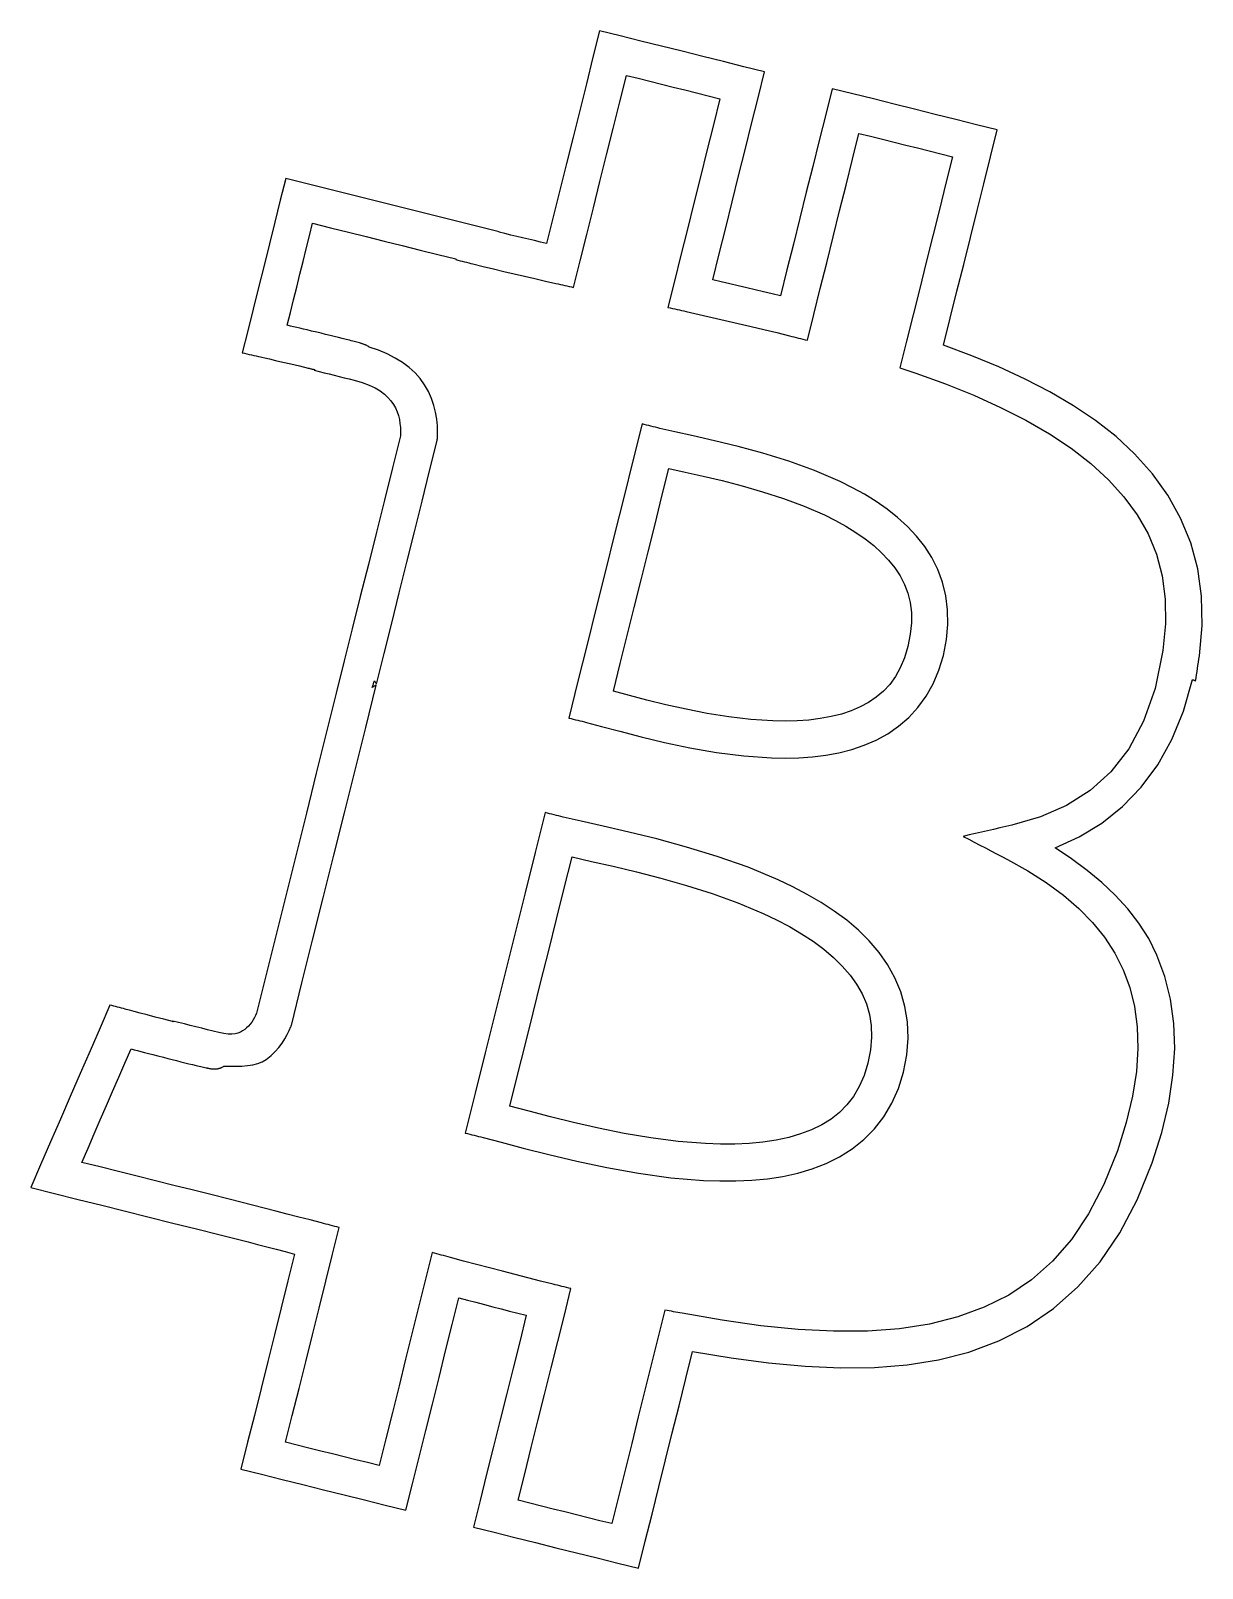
# Model space of a CAD drawing. Extents: x 57.1 to 101.9, y 243.8 to 302.6.
import ezdxf

# ---------------------------------------------------------------- set-up
doc = ezdxf.new("R2010")
doc.units = 0
doc.layers.add('Layer_1', color=7, linetype='CONTINUOUS')

msp = doc.modelspace()

# ---------------------------------------------------------------- linework, layer by layer
at = {"layer": 'Layer_1', "color": 7}
for points in [[(78.825001, 302.560417), (78.571355, 301.54375), (78.317709, 300.527084), (78.064063, 299.510417), (77.810417, 298.49375), (77.556771, 297.477084), (77.303125, 296.460417), (77.049479, 295.44375), (76.795834, 294.427084), (76.565578, 294.480022), (76.336207, 294.5331), (76.107732, 294.586305), (75.880165, 294.639638), (75.653515, 294.693089), (75.427791, 294.746668), (75.203005, 294.800364), (74.979167, 294.854177), (74.979687, 294.85631), (74.980207, 294.858444), (74.980727, 294.860577), (74.981247, 294.86271), (74.981766, 294.864844), (74.982287, 294.866977), (74.982806, 294.86911), (74.983327, 294.871244), (73.963014, 295.125932), (72.942702, 295.380619), (71.922389, 295.635306), (70.902077, 295.889994), (69.881764, 296.144681), (68.861452, 296.399369), (67.841139, 296.654057), (66.820827, 296.908743), (66.613275, 296.07567), (66.405723, 295.242598), (66.198171, 294.409525), (65.990619, 293.576452), (65.783067, 292.743379), (65.575515, 291.910306), (65.367963, 291.077234), (65.160411, 290.244161), (65.247909, 290.224108), (65.335408, 290.204054), (65.422907, 290.184001), (65.510405, 290.163948), (65.597904, 290.143894), (65.685403, 290.123841), (65.772901, 290.103788), (65.8604, 290.083734), (65.901477, 290.074348), (66.017488, 290.047702), (66.197571, 290.006188), (66.430873, 289.952182), (66.706537, 289.888065), (67.013706, 289.816204), (67.341527, 289.738977), (67.679145, 289.658753), (67.712883, 289.650646), (67.74483, 289.642753), (67.775561, 289.635073), (67.805662, 289.6275), (67.835699, 289.619926), (67.866259, 289.612246), (67.897907, 289.604353), (67.93123, 289.596246), (67.927817, 289.5939), (67.924403, 289.591553), (67.92099, 289.589206), (67.917577, 289.58686), (67.914163, 289.584513), (67.91075, 289.582166), (67.907337, 289.57982), (67.903923, 289.577473), (68.095851, 289.529558), (68.287777, 289.481644), (68.479705, 289.433729), (68.671631, 289.385814), (68.863558, 289.3379), (69.055486, 289.289985), (69.247412, 289.24207), (69.43934, 289.194156), (69.744093, 289.106966), (70.008491, 289.009089), (70.235997, 288.901797), (70.430077, 288.78638), (70.594194, 288.664122), (70.731815, 288.536308), (70.846403, 288.404224), (70.941422, 288.269155), (71.018179, 288.133084), (71.080451, 287.99128), (71.12923, 287.844658), (71.165529, 287.694131), (71.19035, 287.540612), (71.204697, 287.385015), (71.209603, 287.228253), (71.205977, 287.071238), (70.899467, 285.841291), (70.592956, 284.611343), (70.286445, 283.381395), (69.979935, 282.151446), (69.673424, 280.921499), (69.366914, 279.691551), (69.060404, 278.461603), (68.753893, 277.231655), (68.372383, 275.701187), (67.990873, 274.170718), (67.609362, 272.640249), (67.227852, 271.10978), (66.846341, 269.579311), (66.464831, 268.048843), (66.083321, 266.518373), (65.70181, 264.987905), (65.664381, 264.902998), (65.621159, 264.816694), (65.572349, 264.730657), (65.518162, 264.646561), (65.458802, 264.56607), (65.394482, 264.490849), (65.325415, 264.422572), (65.251805, 264.362902), (65.172295, 264.309665), (65.086343, 264.263137), (64.99093, 264.225494), (64.883041, 264.198892), (64.759659, 264.185505), (64.617766, 264.187532), (64.454348, 264.207052), (64.266386, 264.246284), (64.046074, 264.300705), (63.825761, 264.355137), (63.605449, 264.409569), (63.385136, 264.46399), (63.164823, 264.518422), (62.944511, 264.572854), (62.724198, 264.627286), (62.503886, 264.681718), (62.505699, 264.678838), (62.507513, 264.675958), (62.509326, 264.673078), (62.511139, 264.670198), (62.512953, 264.667318), (62.514766, 264.664438), (62.516579, 264.661558), (62.518393, 264.658678), (62.515086, 264.659522), (62.511886, 264.660307), (62.508899, 264.661054), (62.505913, 264.661785), (62.502926, 264.662522), (62.499939, 264.663283), (62.496739, 264.664093), (62.493433, 264.664972), (62.156833, 264.752129), (61.830266, 264.83727), (61.52447, 264.91743), (61.250189, 264.989654), (61.018162, 265.050977), (60.83913, 265.098444), (60.723835, 265.1291), (60.683013, 265.13998), (60.609573, 265.15951), (60.536133, 265.179041), (60.462693, 265.198572), (60.389253, 265.218102), (60.315813, 265.237633), (60.242373, 265.257164), (60.168933, 265.276694), (60.095493, 265.296225), (59.717108, 264.423569), (59.338722, 263.550913), (58.960337, 262.678256), (58.581952, 261.8056), (58.203566, 260.932944), (57.825181, 260.060287), (57.446795, 259.187631), (57.06841, 258.314975), (57.973878, 258.089194), (58.879347, 257.863412), (59.784816, 257.637631), (60.690285, 257.41185), (61.595754, 257.186068), (62.501222, 256.960287), (63.406691, 256.734506), (64.31216, 256.508724), (64.671946, 256.417951), (65.030171, 256.326495), (65.387037, 256.234538), (65.742743, 256.14225), (66.097492, 256.049802), (66.451483, 255.957375), (66.804916, 255.865151), (67.157994, 255.7733), (66.901744, 254.745175), (66.645493, 253.717051), (66.389243, 252.688926), (66.132993, 251.6608), (65.876742, 250.632675), (65.620493, 249.60455), (65.364243, 248.576426), (65.107993, 247.548301), (65.896534, 247.351426), (66.685076, 247.15455), (67.473618, 246.957676), (68.262159, 246.7608), (69.050701, 246.563925), (69.839243, 246.367051), (70.627785, 246.170175), (71.416326, 245.9733), (71.669712, 246.989186), (71.923098, 248.005071), (72.176483, 249.020957), (72.429869, 250.036843), (72.683253, 251.052727), (72.936639, 252.068613), (73.190025, 253.084498), (73.44341, 254.100384), (73.770399, 254.013408), (74.095965, 253.927413), (74.420125, 253.842389), (74.742899, 253.758336), (75.064305, 253.675243), (75.384359, 253.593099), (75.703084, 253.511904), (76.020493, 253.431648), (75.767889, 252.418887), (75.515284, 251.406127), (75.262681, 250.393366), (75.010076, 249.380606), (74.757472, 248.367846), (74.504868, 247.355086), (74.252263, 246.342325), (73.99966, 245.329565), (74.788982, 245.13295), (75.578305, 244.936335), (76.367629, 244.739721), (77.156951, 244.543106), (77.946274, 244.346492), (78.735597, 244.149876), (79.524921, 243.953262), (80.314243, 243.756647), (80.572577, 244.792585), (80.83091, 245.828523), (81.089244, 246.864461), (81.347577, 247.900398), (81.605909, 248.936335), (81.864243, 249.972273), (82.122577, 251.00821), (82.38091, 252.044148), (83.855259, 251.803103), (85.290398, 251.613913), (86.68389, 251.484674), (88.033298, 251.42349), (89.336185, 251.438455), (90.590109, 251.537666), (91.792636, 251.729228), (92.941326, 252.021237), (94.094133, 252.448761), (95.177229, 253.004153), (96.186156, 253.691646), (97.116451, 254.515472), (97.96366, 255.479862), (98.723319, 256.589049), (99.390973, 257.847264), (99.96216, 259.258738), (99.96216, 259.259005), (99.96216, 259.259271), (99.96216, 259.259538), (99.96216, 259.259805), (99.96216, 259.260071), (99.96216, 259.260338), (99.96216, 259.260605), (99.96216, 259.260871), (100.328137, 260.428835), (100.591687, 261.545805), (100.754944, 262.612387), (100.820032, 263.629196), (100.789088, 264.596837), (100.664236, 265.515924), (100.447604, 266.387066), (100.141326, 267.210871), (99.827028, 267.837239), (99.453627, 268.425024), (99.026039, 268.977173), (98.549189, 269.496641), (98.027997, 269.986378), (97.467383, 270.449332), (96.87227, 270.888458), (96.247577, 271.306704), (97.171042, 271.729248), (98.032205, 272.255167), (98.824191, 272.887402), (99.540128, 273.628894), (100.173141, 274.482588), (100.716358, 275.451423), (101.162906, 276.538342), (101.505909, 277.746288), (101.520235, 277.739248), (101.53456, 277.732208), (101.548885, 277.725168), (101.563211, 277.718128), (101.577536, 277.711088), (101.591861, 277.704048), (101.606187, 277.697008), (101.620512, 277.689968), (101.638485, 277.80976), (101.656459, 277.929551), (101.674432, 278.049343), (101.692405, 278.169135), (101.710379, 278.288927), (101.728341, 278.408718), (101.746315, 278.52851), (101.764288, 278.648302), (101.764315, 278.648572), (101.764319, 278.648837), (101.764307, 278.6491), (101.764288, 278.649361), (101.764269, 278.649623), (101.764257, 278.649889), (101.764261, 278.650159), (101.764288, 278.650435), (101.874149, 279.818498), (101.850779, 280.929877), (101.700899, 281.984108), (101.431237, 282.980722), (101.048521, 283.919253), (100.559473, 284.799235), (99.97082, 285.620202), (99.28929, 286.381685), (98.576586, 287.039265), (97.795386, 287.650272), (96.951246, 288.21831), (96.049725, 288.74698), (95.096379, 289.239884), (94.096764, 289.700624), (93.056437, 290.132801), (91.980957, 290.540018), (92.237206, 291.568665), (92.493457, 292.59731), (92.749707, 293.625955), (93.005956, 294.654602), (93.262207, 295.683247), (93.518457, 296.711893), (93.774707, 297.740539), (94.030957, 298.769185), (93.241894, 298.96606), (92.452832, 299.162935), (91.66377, 299.35981), (90.874706, 299.556685), (90.085644, 299.753561), (89.296581, 299.950435), (88.507519, 300.147311), (87.718457, 300.344186), (87.471582, 299.353821), (87.224706, 298.363456), (86.977831, 297.373091), (86.730957, 296.382727), (86.484082, 295.392363), (86.237206, 294.401998), (85.990332, 293.411633), (85.743457, 292.421268), (85.420927, 292.499167), (85.097904, 292.576596), (84.774431, 292.653556), (84.45055, 292.730047), (84.126305, 292.806079), (83.801737, 292.881663), (83.476887, 292.95681), (83.151801, 293.031519), (83.399717, 294.02605), (83.647634, 295.020581), (83.895551, 296.015113), (84.143468, 297.009644), (84.391383, 298.004175), (84.6393, 298.998706), (84.887217, 299.993237), (85.135134, 300.987769), (84.346332, 301.184383), (83.55753, 301.380997), (82.768727, 301.577613), (81.979926, 301.774227), (81.191124, 301.970842), (80.402322, 302.167457), (79.61352, 302.364071)], [(79.85, 300.854166), (80.297136, 300.742708), (80.744271, 300.63125), (81.191407, 300.519792), (81.638542, 300.408333), (82.085677, 300.296875), (82.532813, 300.185417), (82.979948, 300.073958), (83.427084, 299.9625), (83.178386, 298.964844), (82.929687, 297.967188), (82.68099, 296.969532), (82.432292, 295.971875), (82.183594, 294.974219), (81.934896, 293.976562), (81.686197, 292.978907), (81.4375, 291.98125), (81.524998, 291.961463), (81.612497, 291.941677), (81.699996, 291.92189), (81.787494, 291.902103), (81.874993, 291.882317), (81.962492, 291.862519), (82.04999, 291.842733), (82.137489, 291.822946), (82.635233, 291.709264), (83.132874, 291.595248), (83.629891, 291.480711), (84.125767, 291.365472), (84.619984, 291.249343), (85.112021, 291.132142), (85.601363, 291.013682), (86.087489, 290.89378), (86.172908, 290.872426), (86.258326, 290.851071), (86.343745, 290.829716), (86.429164, 290.808362), (86.514582, 290.787007), (86.600001, 290.765652), (86.68542, 290.744298), (86.770838, 290.722943), (87.017453, 291.712005), (87.264068, 292.701068), (87.510683, 293.69013), (87.757297, 294.679193), (88.003911, 295.668256), (88.250527, 296.657318), (88.497141, 297.646381), (88.743756, 298.635443), (89.191151, 298.523985), (89.638547, 298.412527), (90.085942, 298.301069), (90.533339, 298.18961), (90.980734, 298.078151), (91.42813, 297.966693), (91.875526, 297.855235), (92.322922, 297.743777), (92.071619, 296.734923), (91.820318, 295.726068), (91.569015, 294.717214), (91.317714, 293.708361), (91.066412, 292.699506), (90.815109, 291.690652), (90.563808, 290.681797), (90.312506, 289.672943), (90.388804, 289.646639), (90.465103, 289.620335), (90.541402, 289.594031), (90.6177, 289.567727), (90.693999, 289.541423), (90.770298, 289.515119), (90.846596, 289.488815), (90.922895, 289.462511), (92.051893, 289.053426), (93.132323, 288.618503), (94.15873, 288.156335), (95.125661, 287.665511), (96.027662, 287.144626), (96.859281, 286.59227), (97.615066, 286.007034), (98.289562, 285.38751), (98.880125, 284.734347), (99.38488, 284.0455), (99.799532, 283.315529), (100.11978, 282.538992), (100.341331, 281.710447), (100.459884, 280.824452), (100.471148, 279.875565), (100.370817, 278.858345), (100.370817, 278.858078), (100.370817, 278.857811), (100.370817, 278.857545), (100.370817, 278.857278), (100.370817, 278.857011), (100.370817, 278.856745), (100.370817, 278.856478), (100.370817, 278.856211), (100.069361, 277.399875), (99.632777, 276.150373), (99.068531, 275.093066), (98.384091, 274.213312), (97.586924, 273.496473), (96.684497, 272.927909), (95.684278, 272.492979), (94.593734, 272.177045), (94.360922, 272.123403), (94.12811, 272.06976), (93.895297, 272.016117), (93.662484, 271.962475), (93.429671, 271.908832), (93.19686, 271.855189), (92.964047, 271.801547), (92.731234, 271.747904), (92.943213, 271.637487), (93.155193, 271.527071), (93.367172, 271.416654), (93.579151, 271.306237), (93.791131, 271.195821), (94.003109, 271.085404), (94.215089, 270.974988), (94.427068, 270.864571), (95.197737, 270.436444), (95.909719, 269.983341), (96.561244, 269.503577), (97.15054, 268.995466), (97.675834, 268.457321), (98.135354, 267.887456), (98.527328, 267.284185), (98.849984, 266.645821), (99.103138, 265.967201), (99.284879, 265.242042), (99.390842, 264.46697), (99.416666, 263.638618), (99.357978, 262.753613), (99.21042, 261.808587), (98.969629, 260.800169), (98.631237, 259.724988), (98.115761, 258.437095), (97.529181, 257.309387), (96.871685, 256.332212), (96.143463, 255.495923), (95.344703, 254.790871), (94.475591, 254.207409), (93.536318, 253.735886), (92.527071, 253.366654), (91.445396, 253.094293), (90.290553, 252.916047), (89.065292, 252.826255), (87.772371, 252.819322), (86.414542, 252.889487), (84.99456, 253.031138), (83.51518, 253.238625), (81.979154, 253.50629), (81.897383, 253.521917), (81.815613, 253.537543), (81.733842, 253.55317), (81.652071, 253.568797), (81.570301, 253.584423), (81.48853, 253.60005), (81.406759, 253.615677), (81.324989, 253.631303), (81.070301, 252.61047), (80.815614, 251.589636), (80.560926, 250.568803), (80.306239, 249.54797), (80.051551, 248.527137), (79.796863, 247.506303), (79.542176, 246.48547), (79.287488, 245.464637), (78.840092, 245.576095), (78.392697, 245.687553), (77.9453, 245.799011), (77.497904, 245.910469), (77.050509, 246.021929), (76.603113, 246.133387), (76.155717, 246.244845), (75.708321, 246.356303), (75.960926, 247.368282), (76.21353, 248.380261), (76.466133, 249.39224), (76.718738, 250.40422), (76.971343, 251.416198), (77.223947, 252.428178), (77.47655, 253.440157), (77.729155, 254.452137), (77.643481, 254.473225), (77.557806, 254.494323), (77.472131, 254.515422), (77.386457, 254.53651), (77.300782, 254.557609), (77.215107, 254.578707), (77.129433, 254.599806), (77.043758, 254.620905), (76.563251, 254.740941), (76.080076, 254.863023), (75.594084, 254.98721), (75.105129, 255.113559), (74.613057, 255.242133), (74.117724, 255.37299), (73.618979, 255.506188), (73.116674, 255.641787), (73.029954, 255.665221), (72.943234, 255.688656), (72.856514, 255.712091), (72.769794, 255.735525), (72.683074, 255.75896), (72.596354, 255.782395), (72.509634, 255.805829), (72.422914, 255.829264), (72.169008, 254.811035), (71.915102, 253.792805), (71.661196, 252.774576), (71.40729, 251.756347), (71.153383, 250.738118), (70.899477, 249.719889), (70.645571, 248.70166), (70.391665, 247.68343), (69.94479, 247.794889), (69.497915, 247.906347), (69.05104, 248.017805), (68.604164, 248.129263), (68.15729, 248.240722), (67.710415, 248.35218), (67.263539, 248.463638), (66.816665, 248.575097), (67.072394, 249.60192), (67.328123, 250.628742), (67.583852, 251.655566), (67.839582, 252.682388), (68.095311, 253.709211), (68.35104, 254.736034), (68.606769, 255.762857), (68.862498, 256.78968), (68.777858, 256.811557), (68.693218, 256.833435), (68.608578, 256.855312), (68.523938, 256.877189), (68.439298, 256.899067), (68.354658, 256.920944), (68.270018, 256.942821), (68.185378, 256.964699), (67.752798, 257.076019), (67.317766, 257.188781), (66.880249, 257.302617), (66.440208, 257.417163), (65.997611, 257.532051), (65.552422, 257.646916), (65.104606, 257.761393), (64.654128, 257.875115), (63.950222, 258.050636), (63.246316, 258.226157), (62.54241, 258.401678), (61.838502, 258.577198), (61.134596, 258.752719), (60.43069, 258.92824), (59.726784, 259.103761), (59.022878, 259.279282), (59.258294, 259.822251), (59.493711, 260.365219), (59.729127, 260.908188), (59.964544, 261.451156), (60.199962, 261.994126), (60.435378, 262.537094), (60.670795, 263.080063), (60.906211, 263.623031), (61.029884, 263.590317), (61.153445, 263.557666), (61.281344, 263.523949), (61.41803, 263.488045), (61.567951, 263.448834), (61.735558, 263.405197), (61.925301, 263.355991), (62.141628, 263.300109), (62.311627, 263.256343), (62.480125, 263.213143), (62.64587, 263.170861), (62.807614, 263.129847), (62.964103, 263.090455), (63.114089, 263.053037), (63.256319, 263.017943), (63.389545, 262.985538), (63.452382, 262.970509), (63.512542, 262.956365), (63.569982, 262.943106), (63.624649, 262.930722), (63.676489, 262.919202), (63.725449, 262.908535), (63.771486, 262.898722), (63.814537, 262.889762), (63.834761, 262.885602), (63.854121, 262.881549), (63.87299, 262.877602), (63.891731, 262.873869), (63.910729, 262.870349), (63.930334, 262.866935), (63.950931, 262.863735), (63.972873, 262.860642), (63.984051, 262.859042), (63.995507, 262.857335), (64.008265, 262.855629), (64.023337, 262.854135), (64.041737, 262.853097), (64.064478, 262.852662), (64.092574, 262.853018), (64.127049, 262.854298), (64.136862, 262.854799), (64.147422, 262.855408), (64.158803, 262.856223), (64.171177, 262.85729), (64.184681, 262.858783), (64.199443, 262.86081), (64.215614, 262.86337), (64.233331, 262.866676), (64.244265, 262.86913), (64.257705, 262.87265), (64.272446, 262.876703), (64.287262, 262.88097), (64.300937, 262.885023), (64.312243, 262.888436), (64.32003, 262.890783), (64.323017, 262.891693), (64.329097, 262.894466), (64.344937, 262.901826), (64.367262, 262.912173), (64.392841, 262.924002), (64.418409, 262.935831), (64.440723, 262.946178), (64.456531, 262.953538), (64.462611, 262.956311), (64.462945, 262.956558), (64.463826, 262.957207), (64.465106, 262.958137), (64.466599, 262.959203), (64.468093, 262.96027), (64.469479, 262.961289), (64.470507, 262.962086), (64.471047, 262.962541), (64.697102, 262.956461), (64.921788, 262.955074), (65.142178, 262.961474), (65.355347, 262.978765), (65.558369, 263.010039), (65.748319, 263.058402), (65.922271, 263.126957), (66.077298, 263.218797), (66.259606, 263.364097), (66.420487, 263.51833), (66.561425, 263.678669), (66.683905, 263.842285), (66.789409, 264.00635), (66.879436, 264.168037), (66.955457, 264.324517), (67.018966, 264.472963), (67.0211, 264.478723), (67.023233, 264.484483), (67.025366, 264.490243), (67.0275, 264.496003), (67.029633, 264.501763), (67.031766, 264.507523), (67.0339, 264.513283), (67.036033, 264.519043), (67.442022, 266.146127), (67.848012, 267.77321), (68.254002, 269.400293), (68.659991, 271.027376), (69.065981, 272.65446), (69.47197, 274.281543), (69.877961, 275.908626), (70.28395, 277.53571), (70.264675, 277.523987), (70.245401, 277.512265), (70.226126, 277.500542), (70.206851, 277.488819), (70.187577, 277.477097), (70.168302, 277.465374), (70.149027, 277.453651), (70.129753, 277.441929), (70.140206, 277.474483), (70.150659, 277.507038), (70.161113, 277.539593), (70.171566, 277.572147), (70.182019, 277.604702), (70.192473, 277.637257), (70.202926, 277.669811), (70.213379, 277.702366), (70.223299, 277.685961), (70.233219, 277.669555), (70.243139, 277.65315), (70.253059, 277.636745), (70.262979, 277.620339), (70.272899, 277.603934), (70.282819, 277.587529), (70.292739, 277.571123), (70.583104, 278.736487), (70.873469, 279.901853), (71.163833, 281.067217), (71.454197, 282.232581), (71.744562, 283.397947), (72.034926, 284.563311), (72.325291, 285.728676), (72.615655, 286.894041), (72.616175, 286.902361), (72.616695, 286.910681), (72.617215, 286.919001), (72.617735, 286.927321), (72.618255, 286.935641), (72.618775, 286.943961), (72.619296, 286.952281), (72.619815, 286.960601), (72.627069, 287.1999), (72.620135, 287.449003), (72.596391, 287.705652), (72.553159, 287.967593), (72.487794, 288.232564), (72.397629, 288.498311), (72.28001, 288.762576), (72.132284, 289.0231), (71.966254, 289.254721), (71.770371, 289.473489), (71.545334, 289.678487), (71.291841, 289.868796), (71.010592, 290.043497), (70.702283, 290.201671), (70.367614, 290.342401), (70.007283, 290.464767), (70.006397, 290.465409), (70.005369, 290.466186), (70.004195, 290.467049), (70.003022, 290.467953), (70.001849, 290.468853), (70.000782, 290.469702), (69.999779, 290.470453), (69.998927, 290.47106), (69.966159, 290.492276), (69.938959, 290.508596), (69.916474, 290.520852), (69.897839, 290.529919), (69.882212, 290.536532), (69.86873, 290.541546), (69.856538, 290.545812), (69.844772, 290.550186), (69.821956, 290.559146), (69.800591, 290.567252), (69.780303, 290.574612), (69.76073, 290.581439), (69.741508, 290.587839), (69.722266, 290.594026), (69.70265, 290.600106), (69.682287, 290.606292), (69.639183, 290.619018), (69.593306, 290.632106), (69.544655, 290.645599), (69.49321, 290.659551), (69.43897, 290.674004), (69.381924, 290.689012), (69.322063, 290.704618), (69.259375, 290.720863), (69.126128, 290.755028), (68.983647, 290.791028), (68.833226, 290.828564), (68.676159, 290.867348), (68.513738, 290.907092), (68.347257, 290.947508), (68.178011, 290.988308), (68.007291, 291.029204), (67.811305, 291.075871), (67.642156, 291.115892), (67.494221, 291.150644), (67.361882, 291.181514), (67.239515, 291.209887), (67.121499, 291.23713), (67.002214, 291.264639), (66.876041, 291.293791), (66.997394, 291.782065), (67.118749, 292.270339), (67.240102, 292.758613), (67.361456, 293.246886), (67.482811, 293.735161), (67.604164, 294.223435), (67.725519, 294.711709), (67.846873, 295.199983), (68.532029, 295.02889), (69.217185, 294.857795), (69.902341, 294.686702), (70.587498, 294.515609), (71.272654, 294.344514), (71.95781, 294.173421), (72.642966, 294.002326), (73.328123, 293.831233), (73.327602, 293.82814), (73.327083, 293.825046), (73.326562, 293.821953), (73.326043, 293.81886), (73.325523, 293.815766), (73.325003, 293.812673), (73.324483, 293.80958), (73.323963, 293.806486), (73.406256, 293.78591), (73.488549, 293.765334), (73.570843, 293.744758), (73.653136, 293.724182), (73.735429, 293.703606), (73.817723, 293.68303), (73.900016, 293.662454), (73.982309, 293.641878), (74.371407, 293.54607), (74.762926, 293.451372), (75.15673, 293.35759), (75.552681, 293.264545), (75.950642, 293.172054), (76.350479, 293.079926), (76.752052, 292.98799), (77.155226, 292.896054), (77.239343, 292.87678), (77.32346, 292.857505), (77.407578, 292.83823), (77.491695, 292.818956), (77.575812, 292.799681), (77.65993, 292.780406), (77.744047, 292.761132), (77.828164, 292.741857), (78.081028, 293.75592), (78.333891, 294.769983), (78.586755, 295.784046), (78.839618, 296.798108), (79.092482, 297.812171), (79.345346, 298.826234), (79.598209, 299.840297)], [(80.447917, 287.520833), (80.097657, 286.115104), (79.747396, 284.709375), (79.397136, 283.303646), (79.046876, 281.897916), (78.696614, 280.492187), (78.346354, 279.086458), (77.996094, 277.680729), (77.645834, 276.274999), (77.731252, 276.253901), (77.816671, 276.232802), (77.90209, 276.211714), (77.987508, 276.190615), (78.072927, 276.169517), (78.158346, 276.148418), (78.243764, 276.127319), (78.329183, 276.106231), (78.903094, 275.956261), (79.604496, 275.768271), (80.413845, 275.558551), (81.311602, 275.343393), (82.278223, 275.139083), (83.294165, 274.961913), (84.339888, 274.828172), (85.39585, 274.754145), (85.922575, 274.744438), (86.446666, 274.755884), (86.965845, 274.791404), (87.477835, 274.853889), (87.980358, 274.94623), (88.471137, 275.071311), (88.947892, 275.232021), (89.408349, 275.43125), (89.848396, 275.673834), (90.262715, 275.962714), (90.647214, 276.297938), (90.997801, 276.679552), (91.310383, 277.107602), (91.580869, 277.582135), (91.805166, 278.103197), (91.979183, 278.670833), (92.097035, 279.272348), (92.148491, 279.854193), (92.137045, 280.414642), (92.066187, 280.951965), (91.93938, 281.464432), (91.760153, 281.950316), (91.531974, 282.407887), (91.258334, 282.835417), (90.94538, 283.232789), (90.599253, 283.602094), (90.223436, 283.944905), (89.821408, 284.262795), (89.396653, 284.557342), (88.952651, 284.830119), (88.492884, 285.082703), (88.020833, 285.316667), (87.048643, 285.735308), (86.057191, 286.094625), (85.071966, 286.400784), (84.118453, 286.65995), (83.222138, 286.878289), (82.408508, 287.061967), (81.70305, 287.217149), (81.13125, 287.35), (81.045831, 287.371355), (80.960413, 287.392709), (80.874994, 287.414064), (80.789575, 287.435419), (80.704157, 287.456773), (80.618738, 287.478128), (80.533333, 287.499478)], [(81.477084, 285.822916), (82.097781, 285.683526), (82.779691, 285.529125), (83.509674, 285.355324), (84.274592, 285.157732), (85.061306, 284.931961), (85.856676, 284.673618), (86.647565, 284.378317), (87.420833, 284.041666), (87.841284, 283.832614), (88.24303, 283.61053), (88.623461, 283.375598), (88.979969, 283.127998), (89.309943, 282.867915), (89.610777, 282.59553), (89.879859, 282.311025), (90.114583, 282.014583), (90.315013, 281.706839), (90.481203, 281.38618), (90.610533, 281.049419), (90.700379, 280.693366), (90.748123, 280.314835), (90.751109, 279.91064), (90.706779, 279.47759), (90.612475, 279.0125), (90.483417, 278.581107), (90.324786, 278.198038), (90.137292, 277.859465), (89.921642, 277.561556), (89.678543, 277.300485), (89.408705, 277.072421), (89.112835, 276.873536), (88.791642, 276.7), (88.444611, 276.550855), (88.072397, 276.427054), (87.677457, 276.32763), (87.26225, 276.25163), (86.829231, 276.198073), (86.380861, 276.166009), (85.919595, 276.154467), (85.447891, 276.162467), (84.603501, 276.218425), (83.763053, 276.318019), (82.936349, 276.451753), (82.13319, 276.610124), (81.363381, 276.783632), (80.636721, 276.962777), (79.963012, 277.138055), (79.352058, 277.299969), (79.617683, 278.365333), (79.883308, 279.430698), (80.148933, 280.496063), (80.414558, 281.561427), (80.680182, 282.626791), (80.945808, 283.692156), (81.211434, 284.757521)], [(76.74375, 272.658334), (76.361458, 271.126042), (75.979167, 269.59375), (75.596875, 268.061458), (75.214583, 266.529167), (74.832291, 264.996875), (74.45, 263.464583), (74.067708, 261.932291), (73.685417, 260.4), (73.771091, 260.378645), (73.856766, 260.357291), (73.942441, 260.335936), (74.028115, 260.314581), (74.11379, 260.293227), (74.199465, 260.271872), (74.285139, 260.250517), (74.370814, 260.229163), (75.064319, 260.049701), (75.90775, 259.826701), (76.877596, 259.578289), (77.950338, 259.322595), (79.102463, 259.077748), (80.310454, 258.861877), (81.550799, 258.693111), (82.799981, 258.589581), (83.421375, 258.56765), (84.038063, 258.568823), (84.647443, 258.596247), (85.246916, 258.653079), (85.833882, 258.742477), (86.40574, 258.867577), (86.959889, 259.031535), (87.493731, 259.237501), (88.003375, 259.491297), (88.483246, 259.796841), (88.928214, 260.154427), (89.333151, 260.56435), (89.692925, 261.026907), (90.002407, 261.542393), (90.256469, 262.111103), (90.449981, 262.733334), (90.449714, 262.733334), (90.449447, 262.733334), (90.449181, 262.733334), (90.448914, 262.733334), (90.448647, 262.733334), (90.448381, 262.733334), (90.448114, 262.733334), (90.447847, 262.733334), (90.57447, 263.394063), (90.622716, 264.033472), (90.596977, 264.649601), (90.501649, 265.240493), (90.341133, 265.804188), (90.119827, 266.338726), (89.84213, 266.84215), (89.512439, 267.312501), (89.137722, 267.750338), (88.724583, 268.158655), (88.276943, 268.539143), (87.798716, 268.893493), (87.293818, 269.223396), (86.766167, 269.530543), (86.21968, 269.816626), (85.658273, 270.083334), (84.501585, 270.564575), (83.321678, 270.982011), (82.148415, 271.341727), (81.011662, 271.649808), (79.941282, 271.912341), (78.967139, 272.135411), (78.119099, 272.325102), (77.427023, 272.487501), (77.341615, 272.508855), (77.256207, 272.53021), (77.170799, 272.551565), (77.085391, 272.572919), (76.999983, 272.594274), (76.914575, 272.615629), (76.829167, 272.636983)], [(77.770833, 270.960417), (78.513191, 270.791388), (79.339159, 270.602921), (80.23135, 270.390302), (81.172377, 270.148819), (82.144851, 269.873761), (83.131386, 269.560414), (84.114592, 269.204064), (85.077084, 268.8), (85.590455, 268.555315), (86.082593, 268.296018), (86.550148, 268.022332), (86.989776, 267.734477), (87.39813, 267.432678), (87.771863, 267.117156), (88.10763, 266.788133), (88.402083, 266.445834), (88.65451, 266.09183), (88.864587, 265.725291), (89.029556, 265.342822), (89.14666, 264.941038), (89.213146, 264.516545), (89.226244, 264.065954), (89.183204, 263.585875), (89.081263, 263.072916), (88.937386, 262.598), (88.756444, 262.176076), (88.539131, 261.803069), (88.28614, 261.474903), (87.998164, 261.187505), (87.675898, 260.9368), (87.320032, 260.718711), (86.931263, 260.529167), (86.509775, 260.367738), (86.057412, 260.235882), (85.577355, 260.132351), (85.072781, 260.055892), (84.546873, 260.005258), (84.002807, 259.979199), (83.443766, 259.976426), (82.872929, 259.995775), (81.829252, 260.079156), (80.789868, 260.213068), (79.768169, 260.385855), (78.77755, 260.58586), (77.831405, 260.801428), (76.94313, 261.020902), (76.126117, 261.232626), (75.393763, 261.424943), (75.690898, 262.61687), (75.988034, 263.808797), (76.285169, 265.000724), (76.582305, 266.192652), (76.87944, 267.384578), (77.176575, 268.576506), (77.473711, 269.768432)]]:
    msp.add_lwpolyline(points, close=True, dxfattribs=at)

doc.saveas('drawing.dxf')
